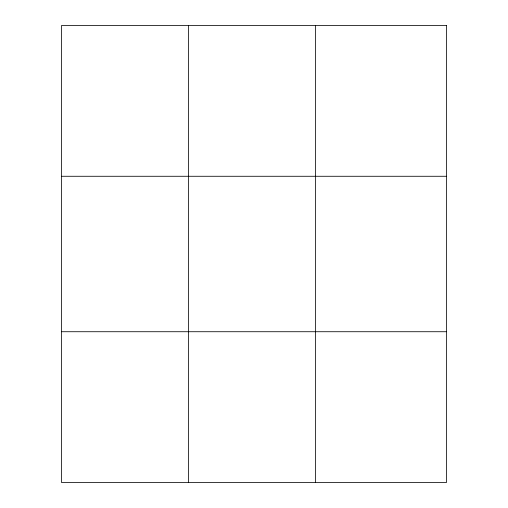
<?xml version="1.0" encoding="UTF-8"?>
<svg xmlns="http://www.w3.org/2000/svg" width="508" height="508" viewBox="0 0 508 508"><rect width="100%" height="100%" fill="white"/><g stroke="black" fill="none" stroke-linecap="round" stroke-linejoin="round"><path stroke-width="0.76" d="M188.589 25.4L188.589 482.6M315.563 25.4L315.563 482.6M61.614 176.276L446.386 176.276M61.614 331.724L446.386 331.724M446.386 25.4L446.386 482.6L61.614 482.6L61.614 25.4L446.386 25.4"/></g></svg>
